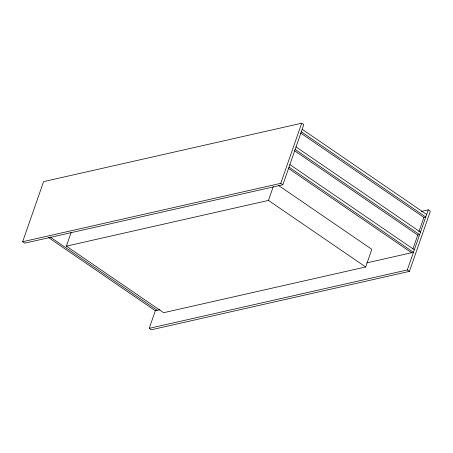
<?xml version="1.0" encoding="UTF-8"?>
<svg xmlns="http://www.w3.org/2000/svg" width="453" height="453" viewBox="0 0 453 453"><rect width="100%" height="100%" fill="white"/><g stroke="black" fill="none" stroke-linecap="round" stroke-linejoin="round"><path stroke-width="0.68" d="M22.65 241.732L43.584 181.619L301.704 123.21L303.799 124.649L282.865 184.756L24.745 243.165L22.65 241.732L280.769 183.323L282.865 184.756M278.674 185.566L371.828 249.326L365.684 266.97L163.612 312.695L66.387 246.143L71.166 232.417M421.352 211.398L428.255 209.835L430.35 211.268L409.416 271.381L151.296 329.79L149.201 328.351L155.345 310.713L159.96 309.671M66.387 246.143L268.453 200.419L273.233 186.698M280.769 183.323L301.704 123.21M412.949 248.884L417.757 235.067L419.614 234.648L295.158 149.456M418.866 231.885L423.906 217.412L425.763 216.993L301.307 131.8M149.201 328.351L407.321 269.948L428.255 209.835M366.794 262.865L413.464 252.304L289.008 167.117M302.185 129.275L426.641 214.467M300.611 133.018L423.906 217.412M296.036 146.931L420.497 232.123M294.461 150.673L417.757 235.067M289.886 164.586L414.348 249.779M288.312 168.329L411.607 252.723M407.321 269.948L409.416 271.381M268.453 200.419L365.684 266.97M50.192 237.044L157.202 310.294M48.335 237.463L155.345 310.713"/></g></svg>
